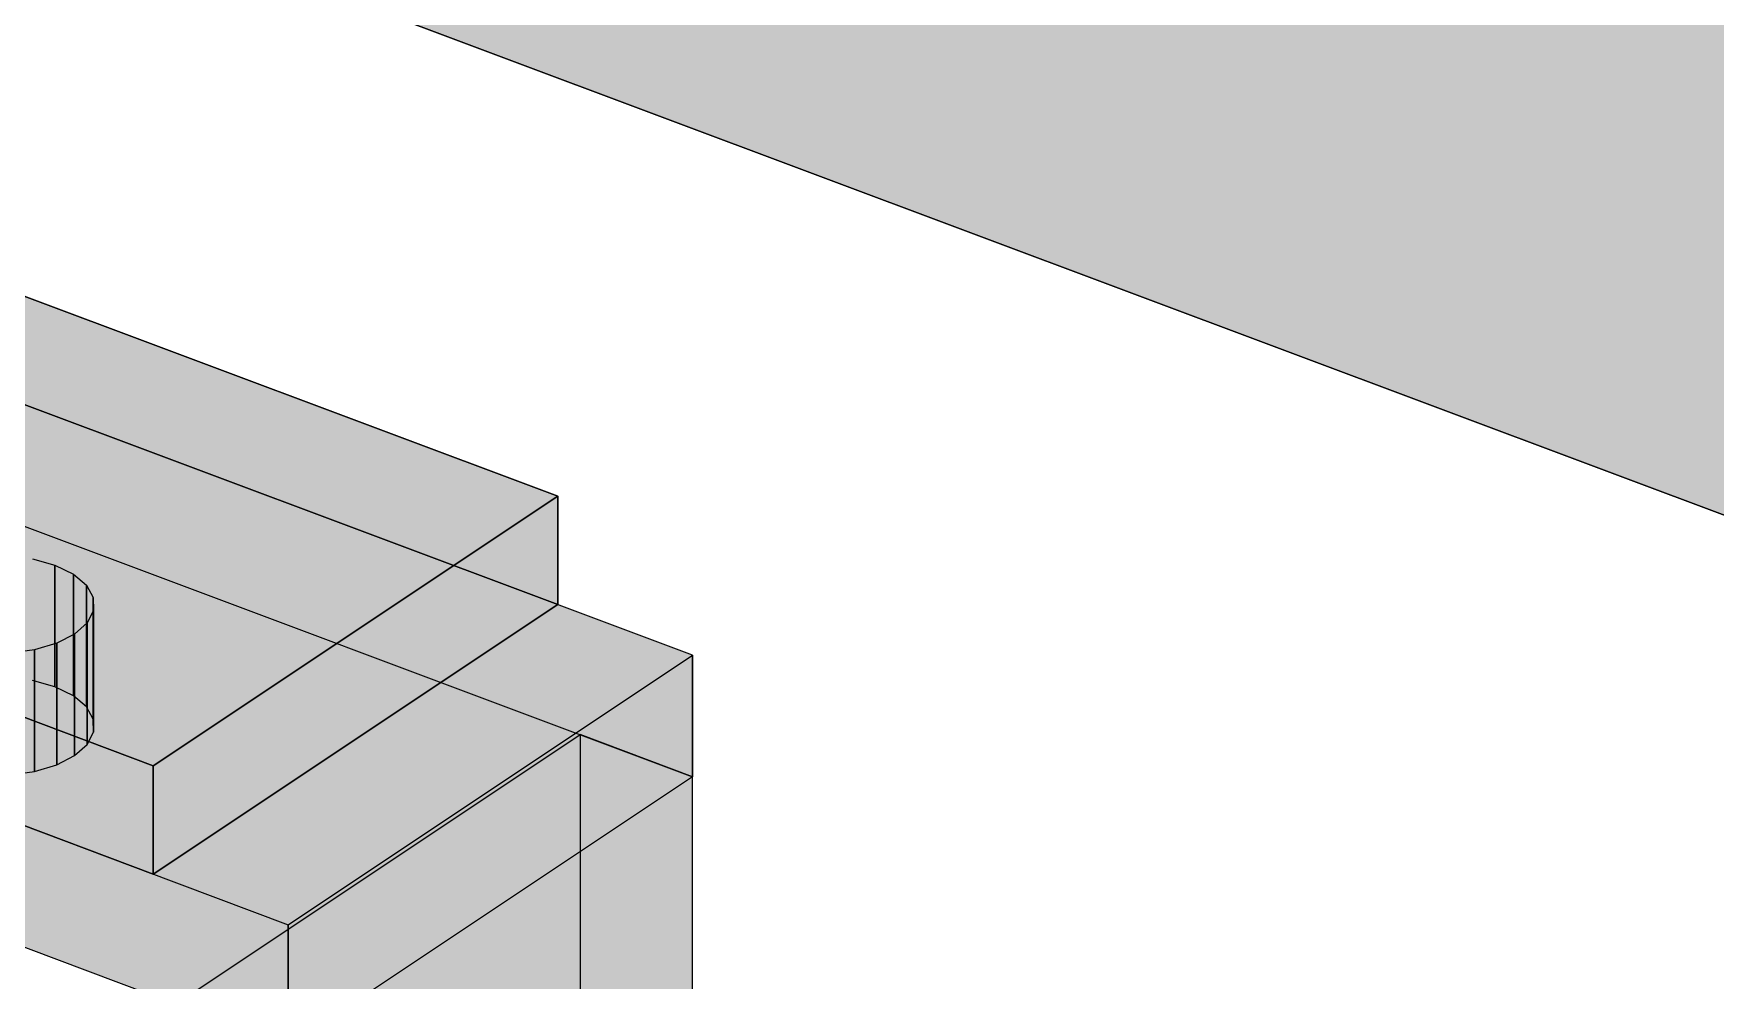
# Model space of a CAD drawing. Header units: millimetres. Extents: x 50 to 612415, y 2 to 4150.
# Drawn here: x 496155.8 to 496233.4, y 2168.8 to 2212.5 of the extents above; entities that cross this region are included whole.
import ezdxf

# ---------------------------------------------------------------- set-up
doc = ezdxf.new("R2010")
doc.units = ezdxf.units.MM
doc.layers.add('HATCH', color=8, linetype='Continuous', lineweight=9)
doc.layers.add('OUTLINE', color=7, linetype='Continuous', lineweight=25)

msp = doc.modelspace()

# ---------------------------------------------------------------- hatches: boundary and pattern name
at = {"layer": 'HATCH', "true_color": 0xc0a47f}
msp.add_hatch(color=33, dxfattribs=at).paths.add_polyline_path([(496049.332, 2259.462), (496733.707, 2002.821), (496733.707, 2207.118), (496049.332, 2463.759)])
at = {"layer": 'HATCH', "true_color": 0xccae87}
for points in [[(496733.707, 2002.821), (496049.332, 2259.462), (496072.663, 2275.016)], [(496757.038, 2018.375), (496733.707, 2002.821), (496072.663, 2275.016)]]:
    msp.add_hatch(color=43, dxfattribs=at).paths.add_polyline_path(points)
at = {"layer": 'HATCH', "true_color": 0xb7bcc0}
for points in [[(496130.213, 2209.823), (496111.548, 2197.38), (496161.321, 2178.715)], [(496130.213, 2209.823), (496161.321, 2178.715), (496179.986, 2191.159)], [(496186.207, 2183.819), (496123.991, 2207.15), (496131.274, 2197.153)], [(496161.321, 2173.709), (496111.548, 2192.374), (496130.213, 2204.817)], [(496179.986, 2186.152), (496161.321, 2173.709), (496130.213, 2204.817)], [(496131.274, 2191.541), (496123.991, 2201.537), (496186.207, 2178.206)], [(496186.207, 2183.819), (496131.274, 2197.153), (496131.593, 2196.583)], [(496186.207, 2183.819), (496131.593, 2196.583), (496131.606, 2195.991)], [(496186.207, 2183.819), (496131.606, 2195.991), (496131.312, 2195.417)], [(496131.312, 2195.417), (496155.752, 2188.257), (496156.784, 2187.967)], [(496186.207, 2183.819), (496131.312, 2195.417), (496156.784, 2187.967)], [(496105.327, 2194.707), (496167.543, 2171.376), (496150.494, 2184.752)], [(496131.593, 2190.97), (496131.274, 2191.541), (496186.207, 2178.206)], [(496131.312, 2189.805), (496131.606, 2190.378), (496186.207, 2178.206)], [(496131.606, 2190.378), (496131.593, 2190.97), (496186.207, 2178.206)], [(496156.784, 2182.354), (496155.752, 2182.645), (496131.312, 2189.805)], [(496156.784, 2182.354), (496131.312, 2189.805), (496186.207, 2178.206)], [(496150.494, 2179.139), (496167.543, 2165.763), (496105.327, 2189.094)], [(496186.207, 2183.819), (496156.784, 2187.967), (496157.631, 2187.553)], [(496186.207, 2183.819), (496157.631, 2187.553), (496158.234, 2187.043)], [(496186.207, 2183.819), (496158.234, 2187.043), (496158.553, 2186.473)], [(496186.207, 2183.819), (496158.566, 2185.881), (496158.273, 2185.307)], [(496186.207, 2183.819), (496158.553, 2186.473), (496158.566, 2185.881)], [(496186.207, 2183.819), (496158.273, 2185.307), (496157.692, 2184.791)], [(496167.543, 2171.376), (496151.341, 2184.337), (496150.494, 2184.752)], [(496167.543, 2171.376), (496152.373, 2184.047), (496151.341, 2184.337)], [(496186.207, 2183.819), (496156.864, 2184.368), (496155.845, 2184.066)], [(496186.207, 2183.819), (496157.692, 2184.791), (496156.864, 2184.368)], [(496167.543, 2171.376), (496153.52, 2183.9), (496152.373, 2184.047)], [(496186.207, 2183.819), (496154.704, 2183.907), (496153.52, 2183.9)], [(496167.543, 2171.376), (496186.207, 2183.819), (496153.52, 2183.9)], [(496186.207, 2183.819), (496155.845, 2184.066), (496154.704, 2183.907)], [(496157.631, 2181.94), (496156.784, 2182.354), (496186.207, 2178.206)], [(496158.234, 2181.431), (496157.631, 2181.94), (496186.207, 2178.206)], [(496158.553, 2180.86), (496158.234, 2181.431), (496186.207, 2178.206)], [(496158.566, 2180.268), (496158.553, 2180.86), (496186.207, 2178.206)], [(496157.692, 2179.179), (496158.273, 2179.695), (496186.207, 2178.206)], [(496158.273, 2179.695), (496158.566, 2180.268), (496186.207, 2178.206)], [(496162.358, 2167.708), (496181.023, 2180.151), (496186.207, 2178.206), (496167.543, 2165.763)], [(496150.494, 2179.139), (496151.341, 2178.725), (496167.543, 2165.763)], [(496155.845, 2178.454), (496156.864, 2178.755), (496186.207, 2178.206)], [(496156.864, 2178.755), (496157.692, 2179.179), (496186.207, 2178.206)], [(496151.341, 2178.725), (496152.373, 2178.435), (496167.543, 2165.763)], [(496152.373, 2178.435), (496153.52, 2178.288), (496167.543, 2165.763)], [(496153.52, 2178.288), (496154.704, 2178.294), (496186.207, 2178.206)], [(496153.52, 2178.288), (496186.207, 2178.206), (496167.543, 2165.763)], [(496154.704, 2178.294), (496155.845, 2178.454), (496186.207, 2178.206)]]:
    msp.add_hatch(color=9, dxfattribs=at).paths.add_polyline_path(points)
at = {"layer": 'HATCH', "true_color": 0xacb1b5}
for points in [[(496179.986, 2186.152), (496130.213, 2204.817), (496130.213, 2209.823), (496179.986, 2191.159)], [(496123.991, 2201.537), (496186.207, 2178.206), (496186.207, 2183.819), (496123.991, 2207.15)], [(496111.548, 2192.374), (496161.321, 2173.709), (496161.321, 2178.715), (496111.548, 2197.38)], [(496167.543, 2165.763), (496105.327, 2189.094), (496105.327, 2194.707), (496167.543, 2171.376)], [(496181.023, 2180.151), (496181.023, 2118.413), (496186.207, 2116.468), (496186.207, 2178.206)]]:
    msp.add_hatch(color=253, dxfattribs=at).paths.add_polyline_path(points)
at = {"layer": 'HATCH', "true_color": 0xaaafb2}
for points in [[(496161.321, 2173.709), (496179.986, 2186.152), (496179.986, 2191.159), (496161.321, 2178.715)], [(496186.207, 2178.206), (496167.543, 2165.763), (496167.543, 2171.376), (496186.207, 2183.819)], [(496173.615, 2158.908), (496162.358, 2167.708), (496181.023, 2180.151)], [(496174.048, 2158.382), (496173.615, 2158.908), (496181.023, 2180.151)], [(496174.048, 2154.454), (496181.023, 2180.151), (496181.023, 2118.413)], [(496174.048, 2154.454), (496174.32, 2155.582), (496181.023, 2180.151)], [(496174.32, 2157.616), (496174.048, 2158.382), (496181.023, 2180.151)], [(496174.32, 2155.582), (496174.412, 2156.661), (496181.023, 2180.151)], [(496174.412, 2156.661), (496174.32, 2157.616), (496181.023, 2180.151)], [(496186.207, 2178.206), (496167.543, 2165.763), (496178.8, 2156.963)], [(496186.207, 2178.206), (496178.8, 2156.963), (496179.232, 2156.438)], [(496186.207, 2116.468), (496186.207, 2178.206), (496179.232, 2152.509)], [(496186.207, 2178.206), (496179.504, 2153.638), (496179.232, 2152.509)], [(496186.207, 2178.206), (496179.232, 2156.438), (496179.504, 2155.672)], [(496186.207, 2178.206), (496179.597, 2154.717), (496179.504, 2153.638)], [(496186.207, 2178.206), (496179.504, 2155.672), (496179.597, 2154.717)]]:
    msp.add_hatch(color=253, dxfattribs=at).paths.add_polyline_path(points)
at = {"layer": 'HATCH', "true_color": 0xadb2b6}
for points in [[(496156.784, 2182.354), (496155.752, 2182.645), (496155.752, 2188.257), (496156.784, 2187.967)], [(496155.845, 2178.454), (496156.864, 2178.755), (496156.864, 2184.368), (496155.845, 2184.066)]]:
    msp.add_hatch(color=253, dxfattribs=at).paths.add_polyline_path(points)
at = {"layer": 'HATCH', "true_color": 0xabb0b4}
for points in [[(496157.631, 2181.94), (496156.784, 2182.354), (496156.784, 2187.967), (496157.631, 2187.553)], [(496156.864, 2178.755), (496157.692, 2179.179), (496157.692, 2184.791), (496156.864, 2184.368)]]:
    msp.add_hatch(color=253, dxfattribs=at).paths.add_polyline_path(points)
at = {"layer": 'HATCH', "true_color": 0xa9aeb1}
msp.add_hatch(color=253, dxfattribs=at).paths.add_polyline_path([(496158.234, 2181.431), (496157.631, 2181.94), (496157.631, 2187.553), (496158.234, 2187.043)])
at = {"layer": 'HATCH', "true_color": 0xa6abae}
for points in [[(496158.553, 2180.86), (496158.234, 2181.431), (496158.234, 2187.043), (496158.553, 2186.473)], [(496158.273, 2179.695), (496158.566, 2180.268), (496158.566, 2185.881), (496158.273, 2185.307)]]:
    msp.add_hatch(color=253, dxfattribs=at).paths.add_polyline_path(points)
at = {"layer": 'HATCH', "true_color": 0xa3a8ab}
msp.add_hatch(color=253, dxfattribs=at).paths.add_polyline_path([(496158.566, 2180.268), (496158.553, 2180.86), (496158.553, 2186.473), (496158.566, 2185.881)])
at = {"layer": 'HATCH', "true_color": 0xa8aeb1}
msp.add_hatch(color=253, dxfattribs=at).paths.add_polyline_path([(496157.692, 2179.179), (496158.273, 2179.695), (496158.273, 2185.307), (496157.692, 2184.791)])
at = {"layer": 'HATCH', "true_color": 0xaeb3b7}
msp.add_hatch(color=253, dxfattribs=at).paths.add_polyline_path([(496154.704, 2178.294), (496155.845, 2178.454), (496155.845, 2184.066), (496154.704, 2183.907)])

# ---------------------------------------------------------------- linework, layer by layer
at = {"layer": 'OUTLINE', "color": 139, "true_color": 0x42544a}
for p, q in [((496733.707, 2002.821), (496049.332, 2259.462)), ((496049.332, 2259.462), (496733.707, 2002.821)), ((496130.213, 2209.823), (496179.986, 2191.159)), ((496179.986, 2191.159), (496130.213, 2209.823)), ((496186.207, 2183.819), (496123.991, 2207.15)), ((496186.207, 2183.819), (496123.991, 2207.15)), ((496179.986, 2186.152), (496130.213, 2204.817)), ((496130.213, 2204.817), (496179.986, 2186.152)), ((496123.991, 2201.537), (496186.207, 2178.206)), ((496123.991, 2201.537), (496186.207, 2178.206)), ((496111.548, 2197.38), (496161.321, 2178.715)), ((496161.321, 2178.715), (496111.548, 2197.38)), ((496105.327, 2194.707), (496167.543, 2171.376)), ((496105.327, 2194.707), (496167.543, 2171.376)), ((496161.321, 2173.709), (496111.548, 2192.374)), ((496111.548, 2192.374), (496161.321, 2173.709)), ((496161.321, 2178.715), (496179.986, 2191.159)), ((496179.986, 2191.159), (496161.321, 2178.715)), ((496179.986, 2191.159), (496179.986, 2186.152)), ((496179.986, 2186.152), (496179.986, 2191.159)), ((496167.543, 2165.763), (496105.327, 2189.094)), ((496167.543, 2165.763), (496105.327, 2189.094)), ((496155.752, 2188.257), (496156.784, 2187.967)), ((496155.752, 2188.257), (496156.784, 2187.967)), ((496156.784, 2187.967), (496156.784, 2182.354)), ((496156.784, 2182.354), (496156.784, 2187.967)), ((496156.784, 2187.967), (496157.631, 2187.553)), ((496156.784, 2187.967), (496157.631, 2187.553)), ((496157.631, 2187.553), (496157.631, 2181.94)), ((496157.631, 2181.94), (496157.631, 2187.553)), ((496157.631, 2187.553), (496158.234, 2187.043)), ((496157.631, 2187.553), (496158.234, 2187.043)), ((496158.234, 2187.043), (496158.234, 2181.431)), ((496158.234, 2181.431), (496158.234, 2187.043)), ((496158.234, 2187.043), (496158.553, 2186.473)), ((496158.234, 2187.043), (496158.553, 2186.473)), ((496158.566, 2185.881), (496158.273, 2185.307)), ((496158.566, 2185.881), (496158.273, 2185.307)), ((496158.553, 2186.473), (496158.553, 2180.86)), ((496158.553, 2180.86), (496158.553, 2186.473)), ((496158.553, 2186.473), (496158.566, 2185.881)), ((496158.553, 2186.473), (496158.566, 2185.881)), ((496158.566, 2185.881), (496158.566, 2180.268)), ((496158.566, 2180.268), (496158.566, 2185.881)), ((496179.986, 2186.152), (496161.321, 2173.709)), ((496161.321, 2173.709), (496179.986, 2186.152)), ((496158.273, 2185.307), (496157.692, 2184.791)), ((496158.273, 2185.307), (496157.692, 2184.791)), ((496158.273, 2185.307), (496158.273, 2179.695)), ((496158.273, 2179.695), (496158.273, 2185.307)), ((496156.864, 2184.368), (496155.845, 2184.066)), ((496156.864, 2184.368), (496155.845, 2184.066)), ((496157.692, 2184.791), (496156.864, 2184.368)), ((496157.692, 2184.791), (496156.864, 2184.368)), ((496156.864, 2184.368), (496156.864, 2178.755)), ((496156.864, 2178.755), (496156.864, 2184.368)), ((496157.692, 2184.791), (496157.692, 2179.179)), ((496157.692, 2179.179), (496157.692, 2184.791)), ((496155.845, 2184.066), (496154.704, 2183.907)), ((496155.845, 2184.066), (496154.704, 2183.907)), ((496155.845, 2184.066), (496155.845, 2178.454)), ((496155.845, 2178.454), (496155.845, 2184.066)), ((496167.543, 2171.376), (496186.207, 2183.819)), ((496167.543, 2171.376), (496186.207, 2183.819)), ((496186.207, 2178.206), (496186.207, 2183.819)), ((496186.207, 2183.819), (496186.207, 2178.206)), ((496156.784, 2182.354), (496155.752, 2182.645)), ((496156.784, 2182.354), (496155.752, 2182.645)), ((496157.631, 2181.94), (496156.784, 2182.354)), ((496157.631, 2181.94), (496156.784, 2182.354)), ((496158.234, 2181.431), (496157.631, 2181.94)), ((496158.234, 2181.431), (496157.631, 2181.94)), ((496158.553, 2180.86), (496158.234, 2181.431)), ((496158.553, 2180.86), (496158.234, 2181.431)), ((496158.566, 2180.268), (496158.553, 2180.86)), ((496158.566, 2180.268), (496158.553, 2180.86)), ((496157.692, 2179.179), (496158.273, 2179.695)), ((496157.692, 2179.179), (496158.273, 2179.695)), ((496158.273, 2179.695), (496158.566, 2180.268)), ((496158.273, 2179.695), (496158.566, 2180.268)), ((496162.358, 2167.708), (496181.023, 2180.151)), ((496162.358, 2167.708), (496181.023, 2180.151)), ((496181.023, 2180.151), (496181.023, 2118.413)), ((496186.207, 2178.206), (496181.023, 2180.151)), ((496181.023, 2180.151), (496181.023, 2118.413)), ((496181.023, 2180.151), (496186.207, 2178.206)), ((496155.845, 2178.454), (496156.864, 2178.755)), ((496155.845, 2178.454), (496156.864, 2178.755)), ((496156.864, 2178.755), (496157.692, 2179.179)), ((496156.864, 2178.755), (496157.692, 2179.179)), ((496154.704, 2178.294), (496155.845, 2178.454)), ((496154.704, 2178.294), (496155.845, 2178.454)), ((496161.321, 2173.709), (496161.321, 2178.715)), ((496161.321, 2178.715), (496161.321, 2173.709)), ((496186.207, 2178.206), (496167.543, 2165.763)), ((496186.207, 2178.206), (496167.543, 2165.763)), ((496186.207, 2178.206), (496167.543, 2165.763)), ((496186.207, 2178.206), (496167.543, 2165.763)), ((496186.207, 2116.468), (496186.207, 2178.206)), ((496186.207, 2116.468), (496186.207, 2178.206)), ((496167.543, 2171.376), (496167.543, 2165.763)), ((496167.543, 2165.763), (496167.543, 2171.376))]:
    msp.add_line(p, q, dxfattribs=at)

doc.saveas('drawing.dxf')
